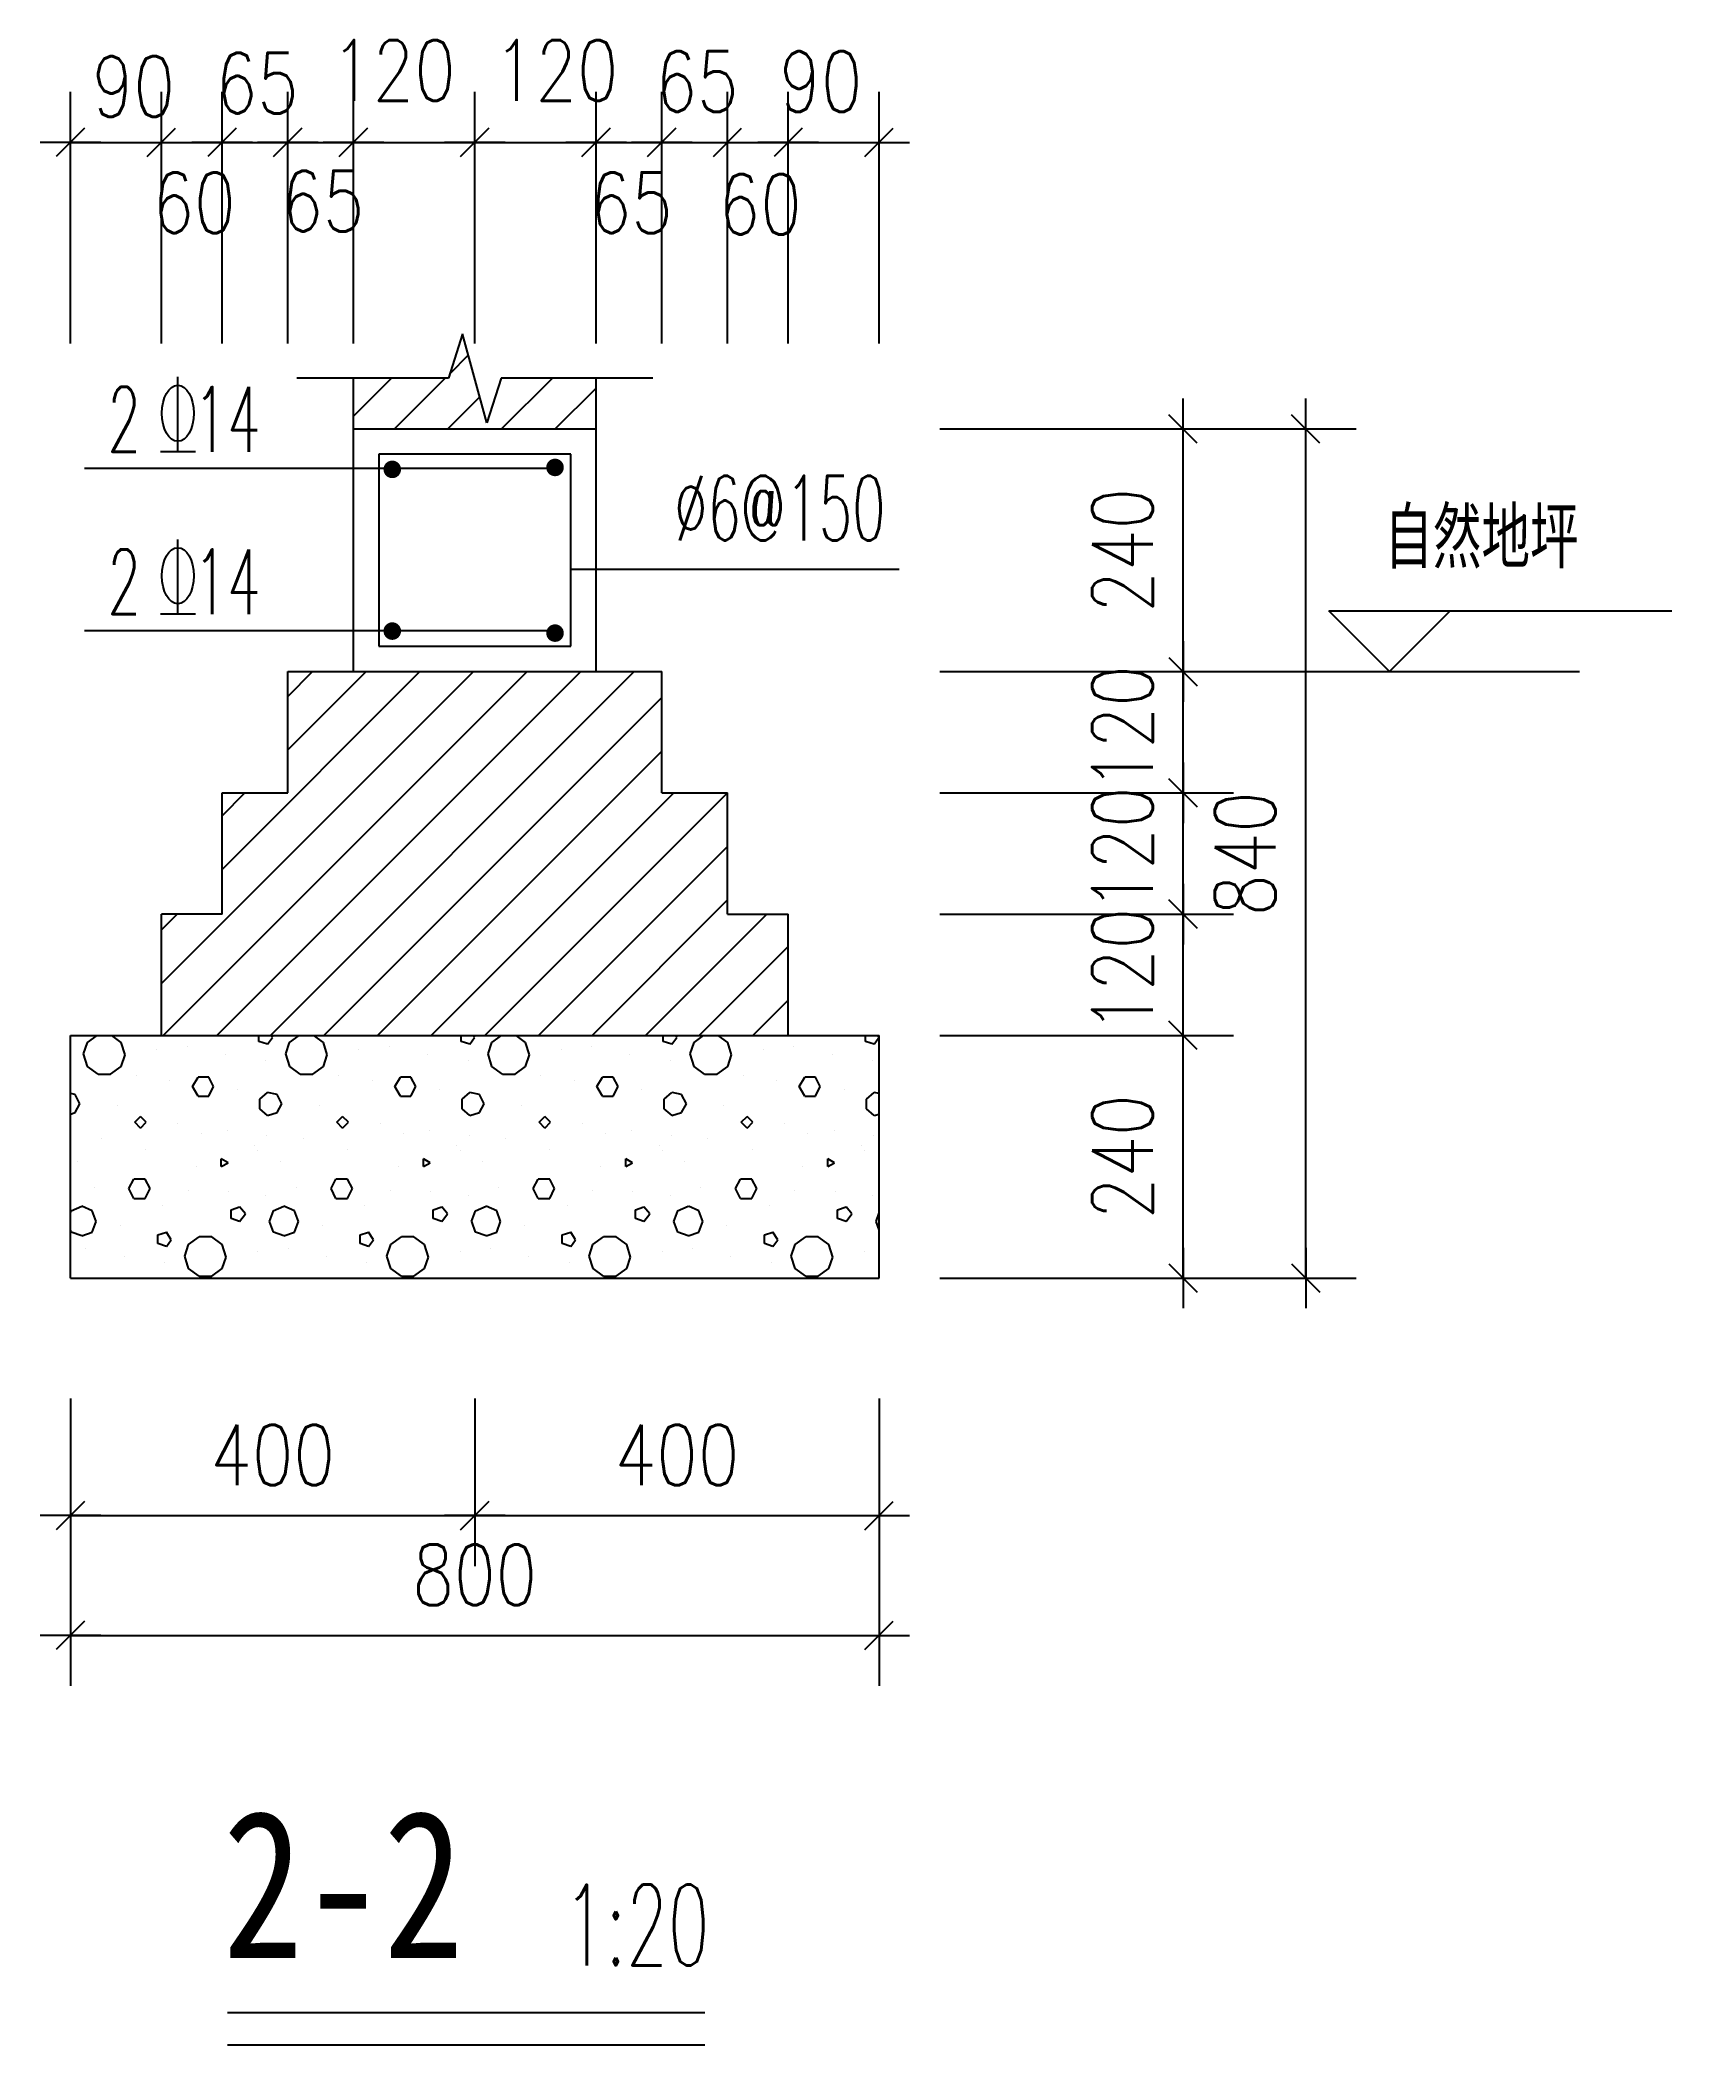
# Model space of a CAD drawing. Extents: x -74939 to -73325, y -617049 to -615065.
import ezdxf
from ezdxf.enums import TextEntityAlignment as Align

# ---------------------------------------------------------------- set-up
doc = ezdxf.new("R2010")
doc.units = 0
doc.header["$LTSCALE"] = 1000
doc.layers.get('0').update_dxf_attribs({"linetype": 'CONTINUOUS'})
for name, color, linetype in [('AXIS', 3, 'CONTINUOUS'), ('OTHER', 7, 'CONTINUOUS'), ('PUB_DIM', 3, 'CONTINUOUS'), ('PUB_TEXT', 7, 'CONTINUOUS'), ('公共文字', 7, 'CONTINUOUS'), ('基础', 4, 'CONTINUOUS'), ('填充', 7, 'CONTINUOUS'), ('钢筋', 3, 'CONTINUOUS')]:
    doc.layers.add(name, color=color, linetype=linetype)
doc.styles.add('-黑体', font='simhei_0.ttf', dxfattribs={"width": 0.8})
doc.styles.add('_HZTXT', font='txt.shx', dxfattribs={"width": 0.8, "bigfont": 'HZTXT.shx'})
doc.styles.add('_SIMPLEX', font='SIMPLEX.shx', dxfattribs={"width": 0.6})
doc.styles.add('DIM_FONT', font='SIMPLEX', dxfattribs={"width": 0.8})

msp = doc.modelspace()

# ---------------------------------------------------------------- hatches: boundary and pattern name
at = {"layer": '钢筋'}
for points in [[(-74582.1, -615490.1, 1), (-74599.5, -615490.1, 1)], [(-74421.1, -615488.2, 1), (-74438.5, -615488.2, 1)], [(-74582.1, -615650.1, -1), (-74599.5, -615650.1, -1)], [(-74421.1, -615652.1, -1), (-74438.5, -615652.1, -1)]]:
    msp.add_hatch(color=256, dxfattribs=at).paths.add_polyline_path(points)

# ---------------------------------------------------------------- linework, layer by layer
for p, q in [((-74879.2, -615166.7, 0), (-74939.2, -615166.7, 0)), ((-74895.2, -615152.7, 0), (-74923.2, -615180.7, 0)), ((-74849.2, -615166.7, 0), (-74789.2, -615166.7, 0)), ((-74849.2, -615166.7, 0), (-74789.2, -615166.7, 0)), ((-74833.2, -615180.7, 0), (-74805.2, -615152.7, 0)), ((-74833.2, -615180.7, 0), (-74805.2, -615152.7, 0)), ((-74729.2, -615166.7, 0), (-74789.2, -615166.7, 0)), ((-74729.2, -615166.7, 0), (-74789.2, -615166.7, 0)), ((-74745.2, -615152.7, 0), (-74773.2, -615180.7, 0)), ((-74745.2, -615152.7, 0), (-74773.2, -615180.7, 0)), ((-74664.2, -615166.7, 0), (-74724.2, -615166.7, 0)), ((-74724.2, -615166.7, 0), (-74664.2, -615166.7, 0)), ((-74708.2, -615180.7, 0), (-74680.2, -615152.7, 0)), ((-74680.2, -615152.7, 0), (-74708.2, -615180.7, 0)), ((-74659.2, -615166.7, 0), (-74599.2, -615166.7, 0)), ((-74599.2, -615166.7, 0), (-74659.2, -615166.7, 0)), ((-74615.2, -615152.7, 0), (-74643.2, -615180.7, 0)), ((-74643.2, -615180.7, 0), (-74615.2, -615152.7, 0)), ((-74539.2, -615166.7, 0), (-74479.2, -615166.7, 0)), ((-74479.2, -615166.7, 0), (-74539.2, -615166.7, 0)), ((-74495.2, -615152.7, 0), (-74523.2, -615180.7, 0)), ((-74523.2, -615180.7, 0), (-74495.2, -615152.7, 0)), ((-74419.2, -615166.7, 0), (-74359.2, -615166.7, 0)), ((-74359.2, -615166.7, 0), (-74419.2, -615166.7, 0)), ((-74375.2, -615152.7, 0), (-74403.2, -615180.7, 0)), ((-74403.2, -615180.7, 0), (-74375.2, -615152.7, 0)), ((-74294.2, -615166.7, 0), (-74354.2, -615166.7, 0)), ((-74354.2, -615166.7, 0), (-74294.2, -615166.7, 0)), ((-74338.2, -615180.7, 0), (-74310.2, -615152.7, 0)), ((-74310.2, -615152.7, 0), (-74338.2, -615180.7, 0)), ((-74289.2, -615166.7, 0), (-74229.2, -615166.7, 0)), ((-74289.2, -615166.7, 0), (-74229.2, -615166.7, 0)), ((-74273.2, -615180.7, 0), (-74245.2, -615152.7, 0)), ((-74273.2, -615180.7, 0), (-74245.2, -615152.7, 0)), ((-74169.2, -615166.7, 0), (-74229.2, -615166.7, 0)), ((-74169.2, -615166.7, 0), (-74229.2, -615166.7, 0)), ((-74185.2, -615152.7, 0), (-74213.2, -615180.7, 0)), ((-74185.2, -615152.7, 0), (-74213.2, -615180.7, 0)), ((-74139.2, -615166.7, 0), (-74079.2, -615166.7, 0)), ((-74123.2, -615180.7, 0), (-74095.2, -615152.7, 0)), ((-73808.6, -615480.1, 0), (-73808.6, -615420.1, 0)), ((-73687.2, -615480.1, 0), (-73687.2, -615420.1, 0)), ((-73794.6, -615464.1, 0), (-73822.6, -615436.1, 0)), ((-73673.2, -615464.1, 0), (-73701.2, -615436.1, 0)), ((-73808.6, -615660.1, 0), (-73808.6, -615720.1, 0)), ((-73808.6, -615660.1, 0), (-73808.6, -615720.1, 0)), ((-73822.6, -615676.1, 0), (-73794.6, -615704.1, 0)), ((-73822.6, -615676.1, 0), (-73794.6, -615704.1, 0)), ((-73808.6, -615840.1, 0), (-73808.6, -615780.1, 0)), ((-73808.6, -615780.1, 0), (-73808.6, -615840.1, 0)), ((-73822.6, -615796.1, 0), (-73794.6, -615824.1, 0)), ((-73794.6, -615824.1, 0), (-73822.6, -615796.1, 0)), ((-73808.6, -615960.1, 0), (-73808.6, -615900.1, 0)), ((-73808.6, -615900.1, 0), (-73808.6, -615960.1, 0)), ((-73822.6, -615916.1, 0), (-73794.6, -615944.1, 0)), ((-73794.6, -615944.1, 0), (-73822.6, -615916.1, 0)), ((-73808.6, -616080.1, 0), (-73808.6, -616020.1, 0)), ((-73808.6, -616080.1, 0), (-73808.6, -616020.1, 0)), ((-73794.6, -616064.1, 0), (-73822.6, -616036.1, 0)), ((-73794.6, -616064.1, 0), (-73822.6, -616036.1, 0)), ((-73808.6, -616260.1, 0), (-73808.6, -616320.1, 0)), ((-73687.2, -616260.1, 0), (-73687.2, -616320.1, 0)), ((-73822.6, -616276.1, 0), (-73794.6, -616304.1, 0)), ((-73701.2, -616276.1, 0), (-73673.2, -616304.1, 0)), ((-74895.2, -616511.2, 0), (-74923.2, -616539.2, 0)), ((-74495.2, -616511.2, 0), (-74523.2, -616539.2, 0)), ((-74523.2, -616539.2, 0), (-74495.2, -616511.2, 0)), ((-74123.2, -616539.2, 0), (-74095.2, -616511.2, 0)), ((-74879.2, -616525.2, 0), (-74939.2, -616525.2, 0)), ((-74539.2, -616525.2, 0), (-74479.2, -616525.2, 0)), ((-74479.2, -616525.2, 0), (-74539.2, -616525.2, 0)), ((-74139.2, -616525.2, 0), (-74079.2, -616525.2, 0)), ((-74895.2, -616629.7, 0), (-74923.2, -616657.7, 0)), ((-74123.2, -616657.7, 0), (-74095.2, -616629.7, 0)), ((-74879.2, -616643.7, 0), (-74939.2, -616643.7, 0)), ((-74139.2, -616643.7, 0), (-74079.2, -616643.7, 0))]:
    msp.add_line(p, q)
at = {"layer": 'AXIS'}
for p, q in [((-74909.2, -615365.6, 0), (-74909.2, -615116.7, 0)), ((-74819.2, -615365.6, 0), (-74819.2, -615116.7, 0)), ((-74819.2, -615365.6, 0), (-74819.2, -615116.7, 0)), ((-74759.2, -615365.6, 0), (-74759.2, -615116.7, 0)), ((-74759.2, -615365.6, 0), (-74759.2, -615116.7, 0)), ((-74694.2, -615365.6, 0), (-74694.2, -615116.7, 0)), ((-74694.2, -615365.6, 0), (-74694.2, -615116.7, 0)), ((-74629.2, -615365.6, 0), (-74629.2, -615116.7, 0)), ((-74629.2, -615365.6, 0), (-74629.2, -615116.7, 0)), ((-74509.2, -615365.6, 0), (-74509.2, -615116.7, 0)), ((-74509.2, -615365.6, 0), (-74509.2, -615116.7, 0)), ((-74389.2, -615365.6, 0), (-74389.2, -615116.7, 0)), ((-74389.2, -615365.6, 0), (-74389.2, -615116.7, 0)), ((-74324.2, -615365.6, 0), (-74324.2, -615116.7, 0)), ((-74324.2, -615365.6, 0), (-74324.2, -615116.7, 0)), ((-74259.2, -615365.6, 0), (-74259.2, -615116.7, 0)), ((-74259.2, -615365.6, 0), (-74259.2, -615116.7, 0)), ((-74199.2, -615365.6, 0), (-74199.2, -615116.7, 0)), ((-74199.2, -615365.6, 0), (-74199.2, -615116.7, 0)), ((-74109.2, -615365.6, 0), (-74109.2, -615116.7, 0)), ((-74909, -615166.7, 0), (-74819.4, -615166.7, 0)), ((-74819.4, -615166.7, 0), (-74819.6, -615166.7, 0)), ((-74819.2, -615166.7, 0), (-74759.2, -615166.7, 0)), ((-74759, -615166.7, 0), (-74758.8, -615166.7, 0)), ((-74759, -615166.7, 0), (-74694.4, -615166.7, 0)), ((-74694, -615166.7, 0), (-74629.4, -615166.7, 0)), ((-74629, -615166.7, 0), (-74509.4, -615166.7, 0)), ((-74509, -615166.7, 0), (-74389.4, -615166.7, 0)), ((-74389, -615166.7, 0), (-74324.4, -615166.7, 0)), ((-74324, -615166.7, 0), (-74259.4, -615166.7, 0)), ((-74259.4, -615166.7, 0), (-74259.6, -615166.7, 0)), ((-74259.2, -615166.7, 0), (-74199.2, -615166.7, 0)), ((-74199, -615166.7, 0), (-74109.4, -615166.7, 0)), ((-74199, -615166.7, 0), (-74198.8, -615166.7, 0)), ((-74049.2, -615450.1, 0), (-73758.6, -615450.1, 0)), ((-73927.8, -615450.1, 0), (-73637.2, -615450.1, 0)), ((-73808.6, -615689.9, 0), (-73808.6, -615450.3, 0)), ((-73687.2, -616289.9, 0), (-73687.2, -615450.3, 0)), ((-74049.2, -615690.1, 0), (-73758.6, -615690.1, 0)), ((-74049.2, -615690.1, 0), (-73758.6, -615690.1, 0)), ((-73808.6, -615689.9, 0), (-73808.6, -615689.7, 0)), ((-73808.6, -615810.1, 0), (-73808.6, -615690.1, 0)), ((-73758.6, -615690.1, 0), (-73416.4, -615690.1, 0)), ((-74049.2, -615810.1, 0), (-73758.6, -615810.1, 0)), ((-74049.2, -615810.1, 0), (-73758.6, -615810.1, 0)), ((-73808.6, -615809.9, 0), (-73808.6, -615809.7, 0)), ((-73808.6, -615930.1, 0), (-73808.6, -615810.1, 0)), ((-73808.6, -615810.3, 0), (-73808.6, -615810.5, 0)), ((-74049.2, -615930.1, 0), (-73758.6, -615930.1, 0)), ((-74049.2, -615930.1, 0), (-73758.6, -615930.1, 0)), ((-73808.6, -615929.9, 0), (-73808.6, -615929.7, 0)), ((-73808.6, -616050.1, 0), (-73808.6, -615930.1, 0)), ((-73808.6, -615930.3, 0), (-73808.6, -615930.5, 0)), ((-74049.2, -616050.1, 0), (-73758.6, -616050.1, 0)), ((-74049.2, -616050.1, 0), (-73758.6, -616050.1, 0)), ((-73808.6, -616289.9, 0), (-73808.6, -616050.3, 0)), ((-73808.6, -616050.3, 0), (-73808.6, -616050.5, 0)), ((-74049.2, -616290.1, 0), (-73758.6, -616290.1, 0)), ((-73927.8, -616290.1, 0), (-73637.2, -616290.1, 0)), ((-74909.2, -616409.4, 0), (-74909.2, -616575.2, 0)), ((-74509.2, -616409.4, 0), (-74509.2, -616575.2, 0)), ((-74509.2, -616409.4, 0), (-74509.2, -616575.2, 0)), ((-74109.2, -616409.4, 0), (-74109.2, -616575.2, 0)), ((-74909.2, -616527.9, 0), (-74909.2, -616693.7, 0)), ((-74909, -616525.2, 0), (-74509.4, -616525.2, 0)), ((-74509, -616525.2, 0), (-74109.4, -616525.2, 0)), ((-74109.2, -616527.9, 0), (-74109.2, -616693.7, 0)), ((-74909, -616643.7, 0), (-74109.4, -616643.7, 0))]:
    msp.add_line(p, q, dxfattribs=at)
at = {"layer": 'OTHER'}
for p, q in [((-74521.2, -615355.9, 0), (-74535.2, -615399.9, 0)), ((-74497.2, -615443.9, 0), (-74521.2, -615355.9, 0)), ((-74535.2, -615399.9, 0), (-74685.2, -615399.9, 0)), ((-74483.2, -615399.9, 0), (-74497.2, -615443.9, 0)), ((-74333.2, -615399.9, 0), (-74483.2, -615399.9, 0))]:
    msp.add_line(p, q, dxfattribs=at)
at = {"layer": 'PUB_DIM'}
for p, q in [((-73664.5, -615630.1, 0), (-73544.5, -615630.1, 0)), ((-73604.5, -615690.1, 0), (-73664.5, -615630.1, 0)), ((-73544.5, -615630.1, 0), (-73604.5, -615690.1, 0)), ((-73544.5, -615630.1, 0), (-73325, -615630.1, 0))]:
    msp.add_line(p, q, dxfattribs=at)
at = {"layer": 'PUB_TEXT'}
for p, q in [((-74803.2, -615398.7, 0), (-74803.2, -615472.4, 0)), ((-74819.9, -615472.4, 0), (-74785.3, -615472.4, 0)), ((-74803.2, -615559.4, 0), (-74803.2, -615633.1, 0)), ((-74819.9, -615633.1, 0), (-74785.3, -615633.1, 0)), ((-74753.9, -617016.6, 0), (-74281.5, -617016.6, 0)), ((-74753.9, -617048.8, 0), (-74281.5, -617048.8, 0))]:
    msp.add_line(p, q, dxfattribs=at)
for centre in [(-74802.9, -615434.6, 0), (-74802.9, -615595.3, 0)]:
    msp.add_ellipse(centre, major_axis=(0, 27.7), ratio=0.571428, dxfattribs=at)
at = {"layer": '公共文字'}
for p, q in [((-74427.2, -615489.4, 0), (-74895.4, -615489.4, 0)), ((-74414.2, -615588.7, 0), (-74089.5, -615588.7, 0)), ((-74427.2, -615650, 0), (-74895.4, -615650, 0))]:
    msp.add_line(p, q, dxfattribs=at)
at = {"layer": '基础'}
for p, q in [((-74629.2, -615690.1, 0), (-74629.2, -615399.9, 0)), ((-74389.2, -615690.1, 0), (-74389.2, -615399.9, 0)), ((-74629.2, -615450.1, 0), (-74389.2, -615450.1, 0)), ((-74694.2, -615810.1, 0), (-74694.2, -615690.1, 0)), ((-74694.2, -615690.1, 0), (-74629.2, -615690.1, 0)), ((-74629.2, -615690.1, 0), (-74389.2, -615690.1, 0)), ((-74389.2, -615690.1, 0), (-74324.2, -615690.1, 0)), ((-74324.2, -615810.1, 0), (-74324.2, -615690.1, 0)), ((-74759.2, -615810.1, 0), (-74694.2, -615810.1, 0)), ((-74759.2, -615930.1, 0), (-74759.2, -615810.1, 0)), ((-74324.2, -615810.1, 0), (-74259.2, -615810.1, 0)), ((-74259.2, -615930.1, 0), (-74259.2, -615810.1, 0)), ((-74819.2, -616050.1, 0), (-74819.2, -615930.1, 0)), ((-74759.2, -615930.1, 0), (-74819.2, -615930.1, 0)), ((-74259.2, -615930.1, 0), (-74199.2, -615930.1, 0)), ((-74199.2, -616050.1, 0), (-74199.2, -615930.1, 0)), ((-74909.2, -616050.1, 0), (-74759.2, -616050.1, 0)), ((-74909.2, -616290.1, 0), (-74909.2, -616050.1, 0)), ((-74896.1, -616068.4, 0), (-74892.3, -616057, 0)), ((-74892.3, -616057, 0), (-74882.8, -616050.1, 0)), ((-74858.9, -616057, 0), (-74868.3, -616050.1, 0)), ((-74855.1, -616069.4, 0), (-74858.9, -616057, 0)), ((-74793.8, -616060.9, 0), (-74793.8, -616060.9, 0)), ((-74759.2, -616050.1, 0), (-74109.2, -616050.1, 0)), ((-74722.7, -616056, 0), (-74722.7, -616050.1, 0)), ((-74714.2, -616058.9, 0), (-74722.7, -616056, 0)), ((-74714.2, -616058.9, 0), (-74709.4, -616052.2, 0)), ((-74709.4, -616052.2, 0), (-74710.7, -616050.1, 0)), ((-74696.1, -616068.4, 0), (-74692.3, -616057, 0)), ((-74692.3, -616057, 0), (-74682.8, -616050.1, 0)), ((-74658.9, -616057, 0), (-74668.3, -616050.1, 0)), ((-74655.1, -616069.4, 0), (-74658.9, -616057, 0)), ((-74593.8, -616060.9, 0), (-74593.8, -616060.9, 0)), ((-74522.7, -616056, 0), (-74522.7, -616050.1, 0)), ((-74514.2, -616058.9, 0), (-74522.7, -616056, 0)), ((-74514.2, -616058.9, 0), (-74509.4, -616052.2, 0)), ((-74509.4, -616052.2, 0), (-74510.7, -616050.1, 0)), ((-74496.1, -616068.4, 0), (-74492.3, -616057, 0)), ((-74492.3, -616057, 0), (-74482.8, -616050.1, 0)), ((-74458.9, -616057, 0), (-74468.3, -616050.1, 0)), ((-74455.1, -616069.4, 0), (-74458.9, -616057, 0)), ((-74393.8, -616060.9, 0), (-74393.8, -616060.9, 0)), ((-74322.7, -616056, 0), (-74322.7, -616050.1, 0)), ((-74314.2, -616058.9, 0), (-74322.7, -616056, 0)), ((-74314.2, -616058.9, 0), (-74309.4, -616052.2, 0)), ((-74309.4, -616052.2, 0), (-74310.7, -616050.1, 0)), ((-74296.1, -616068.4, 0), (-74292.3, -616057, 0)), ((-74292.3, -616057, 0), (-74282.8, -616050.1, 0)), ((-74258.9, -616057, 0), (-74268.3, -616050.1, 0)), ((-74255.1, -616069.4, 0), (-74258.9, -616057, 0)), ((-74193.8, -616060.9, 0), (-74193.8, -616060.9, 0)), ((-74122.7, -616056, 0), (-74122.7, -616050.1, 0)), ((-74114.2, -616058.9, 0), (-74122.7, -616056, 0)), ((-74114.2, -616058.9, 0), (-74109.4, -616052.2, 0)), ((-74109.4, -616052.2, 0), (-74110.7, -616050.1, 0)), ((-74109.2, -616290.1, 0), (-74109.2, -616050.1, 0)), ((-74892.2, -616080.8, 0), (-74896.1, -616068.4, 0)), ((-74881.8, -616088.4, 0), (-74892.2, -616080.8, 0)), ((-74869.4, -616088.4, 0), (-74858.9, -616080.8, 0)), ((-74858.9, -616080.8, 0), (-74855.1, -616069.4, 0)), ((-74823.8, -616063.9, 0), (-74823.8, -616063.9, 0)), ((-74755.8, -616068.9, 0), (-74755.8, -616068.9, 0)), ((-74715.8, -616074.9, 0), (-74715.8, -616074.9, 0)), ((-74692.2, -616080.8, 0), (-74696.1, -616068.4, 0)), ((-74681.8, -616088.4, 0), (-74692.2, -616080.8, 0)), ((-74669.4, -616088.4, 0), (-74658.9, -616080.8, 0)), ((-74658.9, -616080.8, 0), (-74655.1, -616069.4, 0)), ((-74623.8, -616063.9, 0), (-74623.8, -616063.9, 0)), ((-74555.8, -616068.9, 0), (-74555.8, -616068.9, 0)), ((-74515.8, -616074.9, 0), (-74515.8, -616074.9, 0)), ((-74492.2, -616080.8, 0), (-74496.1, -616068.4, 0)), ((-74481.8, -616088.4, 0), (-74492.2, -616080.8, 0)), ((-74469.4, -616088.4, 0), (-74458.9, -616080.8, 0)), ((-74458.9, -616080.8, 0), (-74455.1, -616069.4, 0)), ((-74423.8, -616063.9, 0), (-74423.8, -616063.9, 0)), ((-74355.8, -616068.9, 0), (-74355.8, -616068.9, 0)), ((-74315.8, -616074.9, 0), (-74315.8, -616074.9, 0)), ((-74292.2, -616080.8, 0), (-74296.1, -616068.4, 0)), ((-74281.8, -616088.4, 0), (-74292.2, -616080.8, 0)), ((-74269.4, -616088.4, 0), (-74258.9, -616080.8, 0)), ((-74258.9, -616080.8, 0), (-74255.1, -616069.4, 0)), ((-74223.8, -616063.9, 0), (-74223.8, -616063.9, 0)), ((-74155.8, -616068.9, 0), (-74155.8, -616068.9, 0)), ((-74115.8, -616074.9, 0), (-74115.8, -616074.9, 0)), ((-74881.8, -616088.4, 0), (-74869.4, -616088.4, 0)), ((-74843.8, -616089.9, 0), (-74843.8, -616089.9, 0)), ((-74810.8, -616094.9, 0), (-74810.8, -616094.9, 0)), ((-74788.4, -616100.8, 0), (-74782.7, -616091.3, 0)), ((-74782.7, -616110.3, 0), (-74788.4, -616100.8, 0)), ((-74772.3, -616091.3, 0), (-74782.7, -616091.3, 0)), ((-74767.5, -616100.8, 0), (-74772.3, -616091.3, 0)), ((-74772.3, -616110.3, 0), (-74767.5, -616100.8, 0)), ((-74681.8, -616088.4, 0), (-74669.4, -616088.4, 0)), ((-74643.8, -616089.9, 0), (-74643.8, -616089.9, 0)), ((-74610.8, -616094.9, 0), (-74610.8, -616094.9, 0)), ((-74588.4, -616100.8, 0), (-74582.7, -616091.3, 0)), ((-74582.7, -616110.3, 0), (-74588.4, -616100.8, 0)), ((-74572.3, -616091.3, 0), (-74582.7, -616091.3, 0)), ((-74567.5, -616100.8, 0), (-74572.3, -616091.3, 0)), ((-74572.3, -616110.3, 0), (-74567.5, -616100.8, 0)), ((-74481.8, -616088.4, 0), (-74469.4, -616088.4, 0)), ((-74443.8, -616089.9, 0), (-74443.8, -616089.9, 0)), ((-74410.8, -616094.9, 0), (-74410.8, -616094.9, 0)), ((-74388.4, -616100.8, 0), (-74382.7, -616091.3, 0)), ((-74382.7, -616110.3, 0), (-74388.4, -616100.8, 0)), ((-74372.3, -616091.3, 0), (-74382.7, -616091.3, 0)), ((-74367.5, -616100.8, 0), (-74372.3, -616091.3, 0)), ((-74372.3, -616110.3, 0), (-74367.5, -616100.8, 0)), ((-74281.8, -616088.4, 0), (-74269.4, -616088.4, 0)), ((-74243.8, -616089.9, 0), (-74243.8, -616089.9, 0)), ((-74210.8, -616094.9, 0), (-74210.8, -616094.9, 0)), ((-74188.4, -616100.8, 0), (-74182.7, -616091.3, 0)), ((-74182.7, -616110.3, 0), (-74188.4, -616100.8, 0)), ((-74172.3, -616091.3, 0), (-74182.7, -616091.3, 0)), ((-74167.5, -616100.8, 0), (-74172.3, -616091.3, 0)), ((-74172.3, -616110.3, 0), (-74167.5, -616100.8, 0)), ((-74904.6, -616108.4, 0), (-74909.2, -616107.5, 0)), ((-74899.9, -616117.9, 0), (-74904.6, -616108.4, 0)), ((-74904.6, -616126.5, 0), (-74899.9, -616117.9, 0)), ((-74862.8, -616119.9, 0), (-74862.8, -616119.9, 0)), ((-74782.7, -616110.3, 0), (-74772.3, -616110.3, 0)), ((-74743.8, -616103.9, 0), (-74743.8, -616103.9, 0)), ((-74721.8, -616113.2, 0), (-74714.2, -616106.5, 0)), ((-74721.8, -616122.7, 0), (-74721.8, -616113.2, 0)), ((-74714.1, -616129.4, 0), (-74721.7, -616122.7, 0)), ((-74704.6, -616108.4, 0), (-74714.1, -616106.5, 0)), ((-74699.9, -616117.9, 0), (-74704.6, -616108.4, 0)), ((-74704.6, -616126.5, 0), (-74699.9, -616117.9, 0)), ((-74662.8, -616119.9, 0), (-74662.8, -616119.9, 0)), ((-74582.7, -616110.3, 0), (-74572.3, -616110.3, 0)), ((-74543.8, -616103.9, 0), (-74543.8, -616103.9, 0)), ((-74521.8, -616113.2, 0), (-74514.2, -616106.5, 0)), ((-74521.8, -616122.7, 0), (-74521.8, -616113.2, 0)), ((-74514.1, -616129.4, 0), (-74521.7, -616122.7, 0)), ((-74504.6, -616108.4, 0), (-74514.1, -616106.5, 0)), ((-74499.9, -616117.9, 0), (-74504.6, -616108.4, 0)), ((-74504.6, -616126.5, 0), (-74499.9, -616117.9, 0)), ((-74462.8, -616119.9, 0), (-74462.8, -616119.9, 0)), ((-74382.7, -616110.3, 0), (-74372.3, -616110.3, 0)), ((-74343.8, -616103.9, 0), (-74343.8, -616103.9, 0)), ((-74321.8, -616113.2, 0), (-74314.2, -616106.5, 0)), ((-74321.8, -616122.7, 0), (-74321.8, -616113.2, 0)), ((-74314.1, -616129.4, 0), (-74321.7, -616122.7, 0)), ((-74304.6, -616108.4, 0), (-74314.1, -616106.5, 0)), ((-74299.9, -616117.9, 0), (-74304.6, -616108.4, 0)), ((-74304.6, -616126.5, 0), (-74299.9, -616117.9, 0)), ((-74262.8, -616119.9, 0), (-74262.8, -616119.9, 0)), ((-74182.7, -616110.3, 0), (-74172.3, -616110.3, 0)), ((-74143.8, -616103.9, 0), (-74143.8, -616103.9, 0)), ((-74121.8, -616113.2, 0), (-74114.2, -616106.5, 0)), ((-74121.8, -616122.7, 0), (-74121.8, -616113.2, 0)), ((-74114.1, -616129.4, 0), (-74121.7, -616122.7, 0)), ((-74109.2, -616107.5, 0), (-74114.1, -616106.5, 0)), ((-74909.2, -616127.9, 0), (-74904.6, -616126.5, 0)), ((-74845.6, -616136, 0), (-74839.9, -616130.3, 0)), ((-74839.9, -616141.7, 0), (-74845.6, -616136, 0)), ((-74834.2, -616136, 0), (-74839.9, -616130.3, 0)), ((-74839.9, -616141.7, 0), (-74834.2, -616136, 0)), ((-74802.8, -616136.9, 0), (-74802.8, -616136.9, 0)), ((-74714.2, -616129.4, 0), (-74704.6, -616126.5, 0)), ((-74645.6, -616136, 0), (-74639.9, -616130.3, 0)), ((-74639.9, -616141.7, 0), (-74645.6, -616136, 0)), ((-74634.2, -616136, 0), (-74639.9, -616130.3, 0)), ((-74639.9, -616141.7, 0), (-74634.2, -616136, 0)), ((-74602.8, -616136.9, 0), (-74602.8, -616136.9, 0)), ((-74514.2, -616129.4, 0), (-74504.6, -616126.5, 0)), ((-74445.6, -616136, 0), (-74439.9, -616130.3, 0)), ((-74439.9, -616141.7, 0), (-74445.6, -616136, 0)), ((-74434.2, -616136, 0), (-74439.9, -616130.3, 0)), ((-74439.9, -616141.7, 0), (-74434.2, -616136, 0)), ((-74402.8, -616136.9, 0), (-74402.8, -616136.9, 0)), ((-74314.2, -616129.4, 0), (-74304.6, -616126.5, 0)), ((-74245.6, -616136, 0), (-74239.9, -616130.3, 0)), ((-74239.9, -616141.7, 0), (-74245.6, -616136, 0)), ((-74234.2, -616136, 0), (-74239.9, -616130.3, 0)), ((-74239.9, -616141.7, 0), (-74234.2, -616136, 0)), ((-74202.8, -616136.9, 0), (-74202.8, -616136.9, 0)), ((-74114.2, -616129.4, 0), (-74109.2, -616127.9, 0)), ((-74878.8, -616151.9, 0), (-74878.8, -616151.9, 0)), ((-74779.8, -616146.9, 0), (-74779.8, -616146.9, 0)), ((-74753.8, -616143.9, 0), (-74753.8, -616143.9, 0)), ((-74726.8, -616158.9, 0), (-74726.8, -616158.9, 0)), ((-74714.8, -616148.9, 0), (-74714.8, -616148.9, 0)), ((-74678.8, -616151.9, 0), (-74678.8, -616151.9, 0)), ((-74579.8, -616146.9, 0), (-74579.8, -616146.9, 0)), ((-74553.8, -616143.9, 0), (-74553.8, -616143.9, 0)), ((-74526.8, -616158.9, 0), (-74526.8, -616158.9, 0)), ((-74514.8, -616148.9, 0), (-74514.8, -616148.9, 0)), ((-74478.8, -616151.9, 0), (-74478.8, -616151.9, 0)), ((-74379.8, -616146.9, 0), (-74379.8, -616146.9, 0)), ((-74353.8, -616143.9, 0), (-74353.8, -616143.9, 0)), ((-74326.8, -616158.9, 0), (-74326.8, -616158.9, 0)), ((-74314.8, -616148.9, 0), (-74314.8, -616148.9, 0)), ((-74278.8, -616151.9, 0), (-74278.8, -616151.9, 0)), ((-74179.8, -616146.9, 0), (-74179.8, -616146.9, 0)), ((-74153.8, -616143.9, 0), (-74153.8, -616143.9, 0)), ((-74126.8, -616158.9, 0), (-74126.8, -616158.9, 0)), ((-74114.8, -616148.9, 0), (-74114.8, -616148.9, 0)), ((-74901.8, -616174.9, 0), (-74901.8, -616174.9, 0)), ((-74834.8, -616162.9, 0), (-74834.8, -616162.9, 0)), ((-74784.8, -616179.9, 0), (-74784.8, -616179.9, 0)), ((-74759.9, -616179.8, 0), (-74759.9, -616172.2, 0)), ((-74753.2, -616176, 0), (-74759.9, -616172.2, 0)), ((-74759.9, -616179.8, 0), (-74753.2, -616176, 0)), ((-74723.8, -616163.9, 0), (-74723.8, -616163.9, 0)), ((-74701.8, -616174.9, 0), (-74701.8, -616174.9, 0)), ((-74634.8, -616162.9, 0), (-74634.8, -616162.9, 0)), ((-74584.8, -616179.9, 0), (-74584.8, -616179.9, 0)), ((-74559.9, -616179.8, 0), (-74559.9, -616172.2, 0)), ((-74553.2, -616176, 0), (-74559.9, -616172.2, 0)), ((-74559.9, -616179.8, 0), (-74553.2, -616176, 0)), ((-74523.8, -616163.9, 0), (-74523.8, -616163.9, 0)), ((-74501.8, -616174.9, 0), (-74501.8, -616174.9, 0)), ((-74434.8, -616162.9, 0), (-74434.8, -616162.9, 0)), ((-74384.8, -616179.9, 0), (-74384.8, -616179.9, 0)), ((-74359.9, -616179.8, 0), (-74359.9, -616172.2, 0)), ((-74353.2, -616176, 0), (-74359.9, -616172.2, 0)), ((-74359.9, -616179.8, 0), (-74353.2, -616176, 0)), ((-74323.8, -616163.9, 0), (-74323.8, -616163.9, 0)), ((-74301.8, -616174.9, 0), (-74301.8, -616174.9, 0)), ((-74234.8, -616162.9, 0), (-74234.8, -616162.9, 0)), ((-74184.8, -616179.9, 0), (-74184.8, -616179.9, 0)), ((-74159.9, -616179.8, 0), (-74159.9, -616172.2, 0)), ((-74153.2, -616176, 0), (-74159.9, -616172.2, 0)), ((-74159.9, -616179.8, 0), (-74153.2, -616176, 0)), ((-74123.8, -616163.9, 0), (-74123.8, -616163.9, 0)), ((-74885.8, -616200.9, 0), (-74885.8, -616200.9, 0)), ((-74851.3, -616201.7, 0), (-74846.5, -616192.2, 0)), ((-74846.5, -616211.3, 0), (-74851.3, -616201.7, 0)), ((-74835.1, -616192.2, 0), (-74846.5, -616192.2, 0)), ((-74830.3, -616201.7, 0), (-74835.1, -616192.2, 0)), ((-74835.1, -616211.3, 0), (-74830.3, -616201.7, 0)), ((-74685.8, -616200.9, 0), (-74685.8, -616200.9, 0)), ((-74651.3, -616201.7, 0), (-74646.5, -616192.2, 0)), ((-74646.5, -616211.3, 0), (-74651.3, -616201.7, 0)), ((-74635.1, -616192.2, 0), (-74646.5, -616192.2, 0)), ((-74630.3, -616201.7, 0), (-74635.1, -616192.2, 0)), ((-74635.1, -616211.3, 0), (-74630.3, -616201.7, 0)), ((-74485.8, -616200.9, 0), (-74485.8, -616200.9, 0)), ((-74451.3, -616201.7, 0), (-74446.5, -616192.2, 0)), ((-74446.5, -616211.3, 0), (-74451.3, -616201.7, 0)), ((-74435.1, -616192.2, 0), (-74446.5, -616192.2, 0)), ((-74430.3, -616201.7, 0), (-74435.1, -616192.2, 0)), ((-74435.1, -616211.3, 0), (-74430.3, -616201.7, 0)), ((-74285.8, -616200.9, 0), (-74285.8, -616200.9, 0)), ((-74251.3, -616201.7, 0), (-74246.5, -616192.2, 0)), ((-74246.5, -616211.3, 0), (-74251.3, -616201.7, 0)), ((-74235.1, -616192.2, 0), (-74246.5, -616192.2, 0)), ((-74230.3, -616201.7, 0), (-74235.1, -616192.2, 0)), ((-74235.1, -616211.3, 0), (-74230.3, -616201.7, 0)), ((-74908.5, -616223.7, 0), (-74898, -616218.9, 0)), ((-74887.5, -616223.6, 0), (-74897.9, -616218.9, 0)), ((-74846.5, -616211.3, 0), (-74835.1, -616211.3, 0)), ((-74817.8, -616217.9, 0), (-74817.8, -616217.9, 0)), ((-74792.8, -616203.9, 0), (-74792.8, -616203.9, 0)), ((-74752.8, -616204.9, 0), (-74752.8, -616204.9, 0)), ((-74750.3, -616222.7, 0), (-74741.8, -616219.8, 0)), ((-74736.1, -616226.5, 0), (-74741.8, -616219.8, 0)), ((-74715.8, -616208.9, 0), (-74715.8, -616208.9, 0)), ((-74708.5, -616223.7, 0), (-74698, -616218.9, 0)), ((-74687.5, -616223.6, 0), (-74697.9, -616218.9, 0)), ((-74646.5, -616211.3, 0), (-74635.1, -616211.3, 0)), ((-74617.8, -616217.9, 0), (-74617.8, -616217.9, 0)), ((-74592.8, -616203.9, 0), (-74592.8, -616203.9, 0)), ((-74552.8, -616204.9, 0), (-74552.8, -616204.9, 0)), ((-74550.3, -616222.7, 0), (-74541.8, -616219.8, 0)), ((-74536.1, -616226.5, 0), (-74541.8, -616219.8, 0)), ((-74515.8, -616208.9, 0), (-74515.8, -616208.9, 0)), ((-74508.5, -616223.7, 0), (-74498, -616218.9, 0)), ((-74487.5, -616223.6, 0), (-74497.9, -616218.9, 0)), ((-74446.5, -616211.3, 0), (-74435.1, -616211.3, 0)), ((-74417.8, -616217.9, 0), (-74417.8, -616217.9, 0)), ((-74392.8, -616203.9, 0), (-74392.8, -616203.9, 0)), ((-74352.8, -616204.9, 0), (-74352.8, -616204.9, 0)), ((-74350.3, -616222.7, 0), (-74341.8, -616219.8, 0)), ((-74336.1, -616226.5, 0), (-74341.8, -616219.8, 0)), ((-74315.8, -616208.9, 0), (-74315.8, -616208.9, 0)), ((-74308.5, -616223.7, 0), (-74298, -616218.9, 0)), ((-74287.5, -616223.6, 0), (-74297.9, -616218.9, 0)), ((-74246.5, -616211.3, 0), (-74235.1, -616211.3, 0)), ((-74217.8, -616217.9, 0), (-74217.8, -616217.9, 0)), ((-74192.8, -616203.9, 0), (-74192.8, -616203.9, 0)), ((-74152.8, -616204.9, 0), (-74152.8, -616204.9, 0)), ((-74150.3, -616222.7, 0), (-74141.8, -616219.8, 0)), ((-74136.1, -616226.5, 0), (-74141.8, -616219.8, 0)), ((-74115.8, -616208.9, 0), (-74115.8, -616208.9, 0)), ((-74909.2, -616225.6, 0), (-74908.4, -616223.6, 0)), ((-74883.7, -616234.1, 0), (-74887.5, -616223.6, 0)), ((-74887.5, -616244.6, 0), (-74883.7, -616234.1, 0)), ((-74859.8, -616237.9, 0), (-74859.8, -616237.9, 0)), ((-74750.3, -616231.3, 0), (-74750.3, -616222.7, 0)), ((-74741.8, -616234.1, 0), (-74750.3, -616231.3, 0)), ((-74741.8, -616234.1, 0), (-74736.1, -616226.5, 0)), ((-74712.3, -616234.1, 0), (-74708.4, -616223.6, 0)), ((-74708.4, -616244.6, 0), (-74712.2, -616234.1, 0)), ((-74683.7, -616234.1, 0), (-74687.5, -616223.6, 0)), ((-74687.5, -616244.6, 0), (-74683.7, -616234.1, 0)), ((-74659.8, -616237.9, 0), (-74659.8, -616237.9, 0)), ((-74550.3, -616231.3, 0), (-74550.3, -616222.7, 0)), ((-74541.8, -616234.1, 0), (-74550.3, -616231.3, 0)), ((-74541.8, -616234.1, 0), (-74536.1, -616226.5, 0)), ((-74512.3, -616234.1, 0), (-74508.4, -616223.6, 0)), ((-74508.4, -616244.6, 0), (-74512.2, -616234.1, 0)), ((-74483.7, -616234.1, 0), (-74487.5, -616223.6, 0)), ((-74487.5, -616244.6, 0), (-74483.7, -616234.1, 0)), ((-74459.8, -616237.9, 0), (-74459.8, -616237.9, 0)), ((-74350.3, -616231.3, 0), (-74350.3, -616222.7, 0)), ((-74341.8, -616234.1, 0), (-74350.3, -616231.3, 0)), ((-74341.8, -616234.1, 0), (-74336.1, -616226.5, 0)), ((-74312.3, -616234.1, 0), (-74308.4, -616223.6, 0)), ((-74308.4, -616244.6, 0), (-74312.2, -616234.1, 0)), ((-74283.7, -616234.1, 0), (-74287.5, -616223.6, 0)), ((-74287.5, -616244.6, 0), (-74283.7, -616234.1, 0)), ((-74259.8, -616237.9, 0), (-74259.8, -616237.9, 0)), ((-74150.3, -616231.3, 0), (-74150.3, -616222.7, 0)), ((-74141.8, -616234.1, 0), (-74150.3, -616231.3, 0)), ((-74141.8, -616234.1, 0), (-74136.1, -616226.5, 0)), ((-74112.3, -616234.1, 0), (-74109.2, -616225.6, 0)), ((-74109.2, -616242.6, 0), (-74112.2, -616234.1, 0)), ((-74908.4, -616244.6, 0), (-74909.2, -616242.6, 0)), ((-74898, -616248.4, 0), (-74908.4, -616244.6, 0)), ((-74898, -616248.4, 0), (-74887.5, -616244.6, 0)), ((-74893.8, -616260.9, 0), (-74893.8, -616260.9, 0)), ((-74822.7, -616247.5, 0), (-74814.2, -616244.6, 0)), ((-74822.7, -616256, 0), (-74822.7, -616247.5, 0)), ((-74814.2, -616258.9, 0), (-74822.7, -616256, 0)), ((-74809.4, -616252.2, 0), (-74814.2, -616244.6, 0)), ((-74814.2, -616258.9, 0), (-74809.4, -616252.2, 0)), ((-74796.1, -616268.4, 0), (-74792.3, -616257, 0)), ((-74792.3, -616257, 0), (-74781.8, -616249.4, 0)), ((-74769.4, -616249.4, 0), (-74781.8, -616249.4, 0)), ((-74758.9, -616257, 0), (-74769.4, -616249.4, 0)), ((-74755.1, -616269.4, 0), (-74758.9, -616257, 0)), ((-74698, -616248.4, 0), (-74708.4, -616244.6, 0)), ((-74698, -616248.4, 0), (-74687.5, -616244.6, 0)), ((-74693.8, -616260.9, 0), (-74693.8, -616260.9, 0)), ((-74622.7, -616247.5, 0), (-74614.2, -616244.6, 0)), ((-74622.7, -616256, 0), (-74622.7, -616247.5, 0)), ((-74614.2, -616258.9, 0), (-74622.7, -616256, 0)), ((-74609.4, -616252.2, 0), (-74614.2, -616244.6, 0)), ((-74614.2, -616258.9, 0), (-74609.4, -616252.2, 0)), ((-74596.1, -616268.4, 0), (-74592.3, -616257, 0)), ((-74592.3, -616257, 0), (-74581.8, -616249.4, 0)), ((-74569.4, -616249.4, 0), (-74581.8, -616249.4, 0)), ((-74558.9, -616257, 0), (-74569.4, -616249.4, 0)), ((-74555.1, -616269.4, 0), (-74558.9, -616257, 0)), ((-74498, -616248.4, 0), (-74508.4, -616244.6, 0)), ((-74498, -616248.4, 0), (-74487.5, -616244.6, 0)), ((-74493.8, -616260.9, 0), (-74493.8, -616260.9, 0)), ((-74422.7, -616247.5, 0), (-74414.2, -616244.6, 0)), ((-74422.7, -616256, 0), (-74422.7, -616247.5, 0)), ((-74414.2, -616258.9, 0), (-74422.7, -616256, 0)), ((-74409.4, -616252.2, 0), (-74414.2, -616244.6, 0)), ((-74414.2, -616258.9, 0), (-74409.4, -616252.2, 0)), ((-74396.1, -616268.4, 0), (-74392.3, -616257, 0)), ((-74392.3, -616257, 0), (-74381.8, -616249.4, 0)), ((-74369.4, -616249.4, 0), (-74381.8, -616249.4, 0)), ((-74358.9, -616257, 0), (-74369.4, -616249.4, 0)), ((-74355.1, -616269.4, 0), (-74358.9, -616257, 0)), ((-74298, -616248.4, 0), (-74308.4, -616244.6, 0)), ((-74298, -616248.4, 0), (-74287.5, -616244.6, 0)), ((-74293.8, -616260.9, 0), (-74293.8, -616260.9, 0)), ((-74222.7, -616247.5, 0), (-74214.2, -616244.6, 0)), ((-74222.7, -616256, 0), (-74222.7, -616247.5, 0)), ((-74214.2, -616258.9, 0), (-74222.7, -616256, 0)), ((-74209.4, -616252.2, 0), (-74214.2, -616244.6, 0)), ((-74214.2, -616258.9, 0), (-74209.4, -616252.2, 0)), ((-74196.1, -616268.4, 0), (-74192.3, -616257, 0)), ((-74192.3, -616257, 0), (-74181.8, -616249.4, 0)), ((-74169.4, -616249.4, 0), (-74181.8, -616249.4, 0)), ((-74158.9, -616257, 0), (-74169.4, -616249.4, 0)), ((-74155.1, -616269.4, 0), (-74158.9, -616257, 0)), ((-74855.8, -616268.9, 0), (-74855.8, -616268.9, 0)), ((-74815.8, -616274.9, 0), (-74815.8, -616274.9, 0)), ((-74792.2, -616280.8, 0), (-74796.1, -616268.4, 0)), ((-74781.7, -616288.4, 0), (-74792.2, -616280.8, 0)), ((-74769.4, -616288.4, 0), (-74758.9, -616280.8, 0)), ((-74758.9, -616280.8, 0), (-74755.1, -616269.4, 0)), ((-74723.8, -616263.9, 0), (-74723.8, -616263.9, 0)), ((-74655.8, -616268.9, 0), (-74655.8, -616268.9, 0)), ((-74615.8, -616274.9, 0), (-74615.8, -616274.9, 0)), ((-74592.2, -616280.8, 0), (-74596.1, -616268.4, 0)), ((-74581.8, -616288.4, 0), (-74592.2, -616280.8, 0)), ((-74569.4, -616288.4, 0), (-74558.9, -616280.8, 0)), ((-74558.9, -616280.8, 0), (-74555.1, -616269.4, 0)), ((-74523.8, -616263.9, 0), (-74523.8, -616263.9, 0)), ((-74455.8, -616268.9, 0), (-74455.8, -616268.9, 0)), ((-74415.8, -616274.9, 0), (-74415.8, -616274.9, 0)), ((-74392.2, -616280.8, 0), (-74396.1, -616268.4, 0)), ((-74381.8, -616288.4, 0), (-74392.2, -616280.8, 0)), ((-74369.4, -616288.4, 0), (-74358.9, -616280.8, 0)), ((-74358.9, -616280.8, 0), (-74355.1, -616269.4, 0)), ((-74323.8, -616263.9, 0), (-74323.8, -616263.9, 0)), ((-74255.8, -616268.9, 0), (-74255.8, -616268.9, 0)), ((-74215.8, -616274.9, 0), (-74215.8, -616274.9, 0)), ((-74192.2, -616280.8, 0), (-74196.1, -616268.4, 0)), ((-74181.8, -616288.4, 0), (-74192.2, -616280.8, 0)), ((-74169.4, -616288.4, 0), (-74158.9, -616280.8, 0)), ((-74158.9, -616280.8, 0), (-74155.1, -616269.4, 0)), ((-74123.8, -616263.9, 0), (-74123.8, -616263.9, 0)), ((-74909.2, -616290.1, 0), (-74109.2, -616290.1, 0)), ((-74781.8, -616288.4, 0), (-74769.4, -616288.4, 0)), ((-74743.8, -616289.9, 0), (-74743.8, -616289.9, 0)), ((-74581.8, -616288.4, 0), (-74569.4, -616288.4, 0)), ((-74543.8, -616289.9, 0), (-74543.8, -616289.9, 0)), ((-74381.8, -616288.4, 0), (-74369.4, -616288.4, 0)), ((-74343.8, -616289.9, 0), (-74343.8, -616289.9, 0)), ((-74181.8, -616288.4, 0), (-74169.4, -616288.4, 0)), ((-74143.8, -616289.9, 0), (-74143.8, -616289.9, 0))]:
    msp.add_line(p, q, dxfattribs=at)
at = {"layer": '填充'}
for p, q in [((-74533.6, -615395.1, 0), (-74515.4, -615376.9, 0)), ((-74629.2, -615437.6, 0), (-74591.4, -615399.9, 0)), ((-74588.7, -615450.1, 0), (-74538.4, -615399.9, 0)), ((-74482.6, -615450.1, 0), (-74432.3, -615399.9, 0)), ((-74535.7, -615450.1, 0), (-74504.1, -615418.5, 0)), ((-74429.6, -615450.1, 0), (-74389.2, -615409.7, 0)), ((-74819.2, -615998.8, 0), (-74510.5, -615690.1, 0)), ((-74817.5, -616050.1, 0), (-74457.5, -615690.1, 0)), ((-74764.4, -616050.1, 0), (-74404.4, -615690.1, 0)), ((-74759.2, -615885.8, 0), (-74563.5, -615690.1, 0)), ((-74711.4, -616050.1, 0), (-74351.4, -615690.1, 0)), ((-74694.2, -615767.7, 0), (-74616.6, -615690.1, 0)), ((-74694.2, -615714.7, 0), (-74669.6, -615690.1, 0)), ((-74658.4, -616050.1, 0), (-74324.2, -615715.9, 0)), ((-74605.3, -616050.1, 0), (-74324.2, -615769, 0)), ((-74759.2, -615832.7, 0), (-74736.6, -615810.1, 0)), ((-74552.3, -616050.1, 0), (-74312.3, -615810.1, 0)), ((-74499.3, -616050.1, 0), (-74259.3, -615810.1, 0)), ((-74446.2, -616050.1, 0), (-74259.2, -615863.1, 0)), ((-74393.2, -616050.1, 0), (-74259.2, -615916.1, 0)), ((-74819.2, -615945.8, 0), (-74803.5, -615930.1, 0)), ((-74340.2, -616050.1, 0), (-74220.2, -615930.1, 0)), ((-74287.1, -616050.1, 0), (-74199.2, -615962.2, 0)), ((-74234.1, -616050.1, 0), (-74199.2, -616015.2, 0))]:
    msp.add_line(p, q, dxfattribs=at)
at = {"layer": '钢筋'}
for p, q in [((-74414.2, -615475.1, 0), (-74604.2, -615475.1, 0)), ((-74604.2, -615475.1, 0), (-74604.2, -615665.1, 0)), ((-74414.2, -615665.1, 0), (-74414.2, -615475.1, 0)), ((-74604.2, -615665.1, 0), (-74414.2, -615665.1, 0))]:
    msp.add_line(p, q, dxfattribs=at)

# ---------------------------------------------------------------- texts
at = {"color": 7, "style": 'DIM_FONT', "width": 0.8}
for s, p in [('120', (-74651.4, -615125.4, 0)), ('120', (-74490.4, -615125.4, 0)), ('90', (-74888, -615141.2, 0)), ('65', (-74765.5, -615138, 0)), ('65', (-74330.5, -615136.4, 0)), ('90', (-74208, -615136.4, 0)), ('60', (-74828, -615256.3, 0)), ('65', (-74700.5, -615254.7, 0)), ('65', (-74395.5, -615256.3, 0)), ('60', (-74268, -615257.9, 0)), ('400', (-74770.9, -616495.2, 0)), ('400', (-74370.9, -616495.2, 0)), ('800', (-74570.9, -616613.7, 0))]:
    msp.add_text(s, height=60, dxfattribs=at).set_placement(p)
for s, p in [('240', (-73838.6, -615631.9, 0)), ('120', (-73838.6, -615807.3, 0)), ('120', (-73838.6, -615927.3, 0)), ('840', (-73717.2, -615931.9, 0)), ('120', (-73838.6, -616047.3, 0)), ('240', (-73838.6, -616231.9, 0))]:
    msp.add_text(s, height=60, rotation=90, dxfattribs=at).set_placement(p)
at = {"layer": 'PUB_DIM', "style": '_HZTXT', "width": 0.8}
msp.add_text('自然地坪', height=60, dxfattribs=at).set_placement((-73417.4, -615588.1, 0), align=Align.RIGHT)
at = {"layer": 'PUB_TEXT'}
for s, height, style, width, p in [('2  14', 64, '_SIMPLEX', 0.6, (-74872.6, -615472.6, 0)), ('2  14', 64, '_SIMPLEX', 0.6, (-74872.6, -615633.3, 0)), ('2-2', 145.92, '-黑体', 0.8, (-74758.5, -616962.8, 0)), ('1:20', 80, '_SIMPLEX', 0.6, (-74421.1, -616970.2, 0))]:
    msp.add_text(s, height=height, dxfattribs=dict(at, style=style, width=width)).set_placement(p)
at = {"layer": '公共文字', "style": '_SIMPLEX', "width": 0.6}
msp.add_text('%%c6@150', height=64, dxfattribs=at).set_placement((-74312, -615560.4, 0))

doc.saveas('drawing.dxf')
